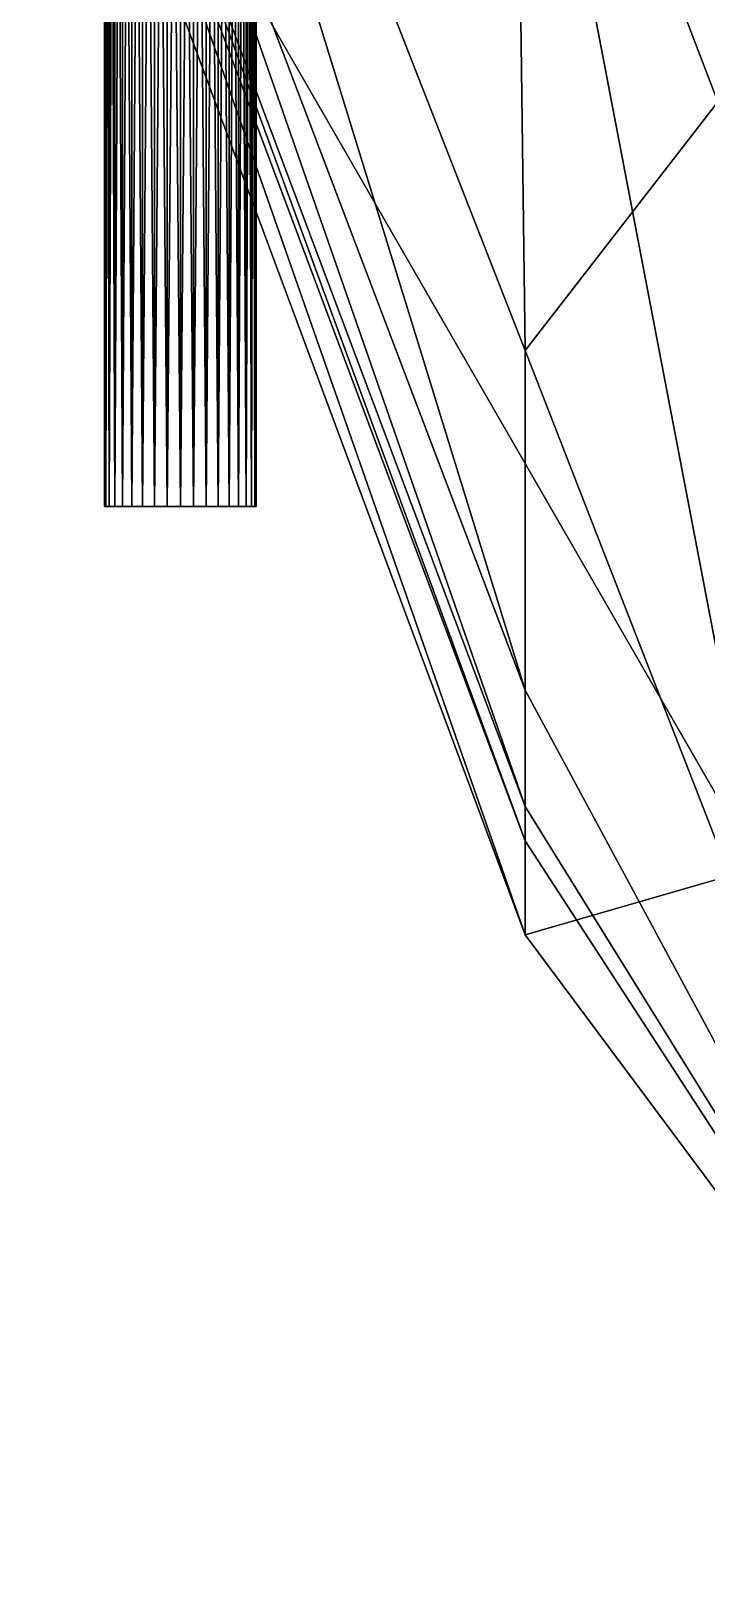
# Model space of a CAD drawing. Header units: metres. Extents: x -2.96 to 2.96, y -4.72 to 1.39.
# Drawn here: x -0.641 to -0.195, y -4.725 to -3.706 of the extents above; entities that cross this region are included whole.
import ezdxf

# ---------------------------------------------------------------- set-up
doc = ezdxf.new("R2010")
doc.units = ezdxf.units.M

msp = doc.modelspace()

# ---------------------------------------------------------------- linework, layer by layer
at = {"layer": 'Gun 2'}
for points in [[(-0.592, -4.02, -0.296), (-0.5912, -3.02, -0.2873), (-0.5912, -4.02, -0.2873)], [(-0.592, -4.02, -0.296), (-0.592, -3.02, -0.296), (-0.5912, -3.02, -0.2873)], [(-0.5912, -4.02, -0.3047), (-0.592, -3.02, -0.296), (-0.592, -4.02, -0.296)], [(-0.5912, -4.02, -0.3047), (-0.5912, -3.02, -0.3047), (-0.592, -3.02, -0.296)], [(-0.5912, -4.02, -0.2873), (-0.589, -3.02, -0.2789), (-0.589, -4.02, -0.2789)], [(-0.5912, -4.02, -0.2873), (-0.5912, -3.02, -0.2873), (-0.589, -3.02, -0.2789)], [(-0.589, -4.02, -0.3131), (-0.5912, -3.02, -0.3047), (-0.5912, -4.02, -0.3047)], [(-0.589, -4.02, -0.3131), (-0.589, -3.02, -0.3131), (-0.5912, -3.02, -0.3047)], [(-0.589, -4.02, -0.2789), (-0.5853, -3.02, -0.271), (-0.5853, -4.02, -0.271)], [(-0.589, -4.02, -0.2789), (-0.589, -3.02, -0.2789), (-0.5853, -3.02, -0.271)], [(-0.5853, -4.02, -0.321), (-0.589, -3.02, -0.3131), (-0.589, -4.02, -0.3131)], [(-0.5853, -4.02, -0.321), (-0.5853, -3.02, -0.321), (-0.589, -3.02, -0.3131)], [(-0.5853, -4.02, -0.271), (-0.5803, -3.02, -0.2639), (-0.5803, -4.02, -0.2639)], [(-0.5853, -4.02, -0.271), (-0.5853, -3.02, -0.271), (-0.5803, -3.02, -0.2639)], [(-0.5803, -4.02, -0.3281), (-0.5853, -3.02, -0.321), (-0.5853, -4.02, -0.321)], [(-0.5803, -4.02, -0.3281), (-0.5803, -3.02, -0.3281), (-0.5853, -3.02, -0.321)], [(-0.5803, -4.02, -0.2639), (-0.5741, -3.02, -0.2577), (-0.5741, -4.02, -0.2577)], [(-0.5803, -4.02, -0.2639), (-0.5803, -3.02, -0.2639), (-0.5741, -3.02, -0.2577)], [(-0.5741, -4.02, -0.3343), (-0.5803, -3.02, -0.3281), (-0.5803, -4.02, -0.3281)], [(-0.5741, -4.02, -0.3343), (-0.5741, -3.02, -0.3343), (-0.5803, -3.02, -0.3281)], [(-0.5741, -4.02, -0.2577), (-0.567, -3.02, -0.2527), (-0.567, -4.02, -0.2527)], [(-0.5741, -4.02, -0.2577), (-0.5741, -3.02, -0.2577), (-0.567, -3.02, -0.2527)], [(-0.567, -4.02, -0.3393), (-0.5741, -3.02, -0.3343), (-0.5741, -4.02, -0.3343)], [(-0.567, -4.02, -0.3393), (-0.567, -3.02, -0.3393), (-0.5741, -3.02, -0.3343)], [(-0.567, -4.02, -0.2527), (-0.5591, -3.02, -0.249), (-0.5591, -4.02, -0.249)], [(-0.567, -4.02, -0.2527), (-0.567, -3.02, -0.2527), (-0.5591, -3.02, -0.249)], [(-0.5591, -4.02, -0.343), (-0.567, -3.02, -0.3393), (-0.567, -4.02, -0.3393)], [(-0.5591, -4.02, -0.343), (-0.5591, -3.02, -0.343), (-0.567, -3.02, -0.3393)], [(-0.5591, -4.02, -0.249), (-0.5507, -3.02, -0.2468), (-0.5507, -4.02, -0.2468)], [(-0.5591, -4.02, -0.249), (-0.5591, -3.02, -0.249), (-0.5507, -3.02, -0.2468)], [(-0.5507, -4.02, -0.3452), (-0.5591, -3.02, -0.343), (-0.5591, -4.02, -0.343)], [(-0.5507, -4.02, -0.3452), (-0.5507, -3.02, -0.3452), (-0.5591, -3.02, -0.343)], [(-0.5507, -4.02, -0.2468), (-0.542, -3.02, -0.246), (-0.542, -4.02, -0.246)], [(-0.5507, -4.02, -0.2468), (-0.5507, -3.02, -0.2468), (-0.542, -3.02, -0.246)], [(-0.542, -4.02, -0.346), (-0.5507, -3.02, -0.3452), (-0.5507, -4.02, -0.3452)], [(-0.542, -4.02, -0.346), (-0.542, -3.02, -0.346), (-0.5507, -3.02, -0.3452)], [(-0.5333, -4.02, -0.3452), (-0.542, -3.02, -0.346), (-0.542, -4.02, -0.346)], [(-0.5333, -4.02, -0.3452), (-0.5333, -3.02, -0.3452), (-0.542, -3.02, -0.346)], [(-0.542, -4.02, -0.246), (-0.5333, -3.02, -0.2468), (-0.5333, -4.02, -0.2468)], [(-0.542, -4.02, -0.246), (-0.542, -3.02, -0.246), (-0.5333, -3.02, -0.2468)], [(-0.5249, -4.02, -0.343), (-0.5333, -3.02, -0.3452), (-0.5333, -4.02, -0.3452)], [(-0.5249, -4.02, -0.343), (-0.5249, -3.02, -0.343), (-0.5333, -3.02, -0.3452)], [(-0.5333, -4.02, -0.2468), (-0.5249, -3.02, -0.249), (-0.5249, -4.02, -0.249)], [(-0.5333, -4.02, -0.2468), (-0.5333, -3.02, -0.2468), (-0.5249, -3.02, -0.249)], [(-0.517, -4.02, -0.3393), (-0.5249, -3.02, -0.343), (-0.5249, -4.02, -0.343)], [(-0.517, -4.02, -0.3393), (-0.517, -3.02, -0.3393), (-0.5249, -3.02, -0.343)], [(-0.5249, -4.02, -0.249), (-0.517, -3.02, -0.2527), (-0.517, -4.02, -0.2527)], [(-0.5249, -4.02, -0.249), (-0.5249, -3.02, -0.249), (-0.517, -3.02, -0.2527)], [(-0.5099, -4.02, -0.3343), (-0.517, -3.02, -0.3393), (-0.517, -4.02, -0.3393)], [(-0.5099, -4.02, -0.3343), (-0.5099, -3.02, -0.3343), (-0.517, -3.02, -0.3393)], [(-0.517, -4.02, -0.2527), (-0.5099, -3.02, -0.2577), (-0.5099, -4.02, -0.2577)], [(-0.517, -4.02, -0.2527), (-0.517, -3.02, -0.2527), (-0.5099, -3.02, -0.2577)], [(-0.5037, -4.02, -0.3281), (-0.5099, -3.02, -0.3343), (-0.5099, -4.02, -0.3343)], [(-0.5037, -4.02, -0.3281), (-0.5037, -3.02, -0.3281), (-0.5099, -3.02, -0.3343)], [(-0.5099, -4.02, -0.2577), (-0.5037, -3.02, -0.2639), (-0.5037, -4.02, -0.2639)], [(-0.5099, -4.02, -0.2577), (-0.5099, -3.02, -0.2577), (-0.5037, -3.02, -0.2639)], [(-0.4987, -4.02, -0.321), (-0.5037, -3.02, -0.3281), (-0.5037, -4.02, -0.3281)], [(-0.4987, -4.02, -0.321), (-0.4987, -3.02, -0.321), (-0.5037, -3.02, -0.3281)], [(-0.5037, -4.02, -0.2639), (-0.4987, -3.02, -0.271), (-0.4987, -4.02, -0.271)], [(-0.5037, -4.02, -0.2639), (-0.5037, -3.02, -0.2639), (-0.4987, -3.02, -0.271)], [(-0.495, -4.02, -0.3131), (-0.4987, -3.02, -0.321), (-0.4987, -4.02, -0.321)], [(-0.495, -4.02, -0.3131), (-0.495, -3.02, -0.3131), (-0.4987, -3.02, -0.321)], [(-0.4987, -4.02, -0.271), (-0.495, -3.02, -0.2789), (-0.495, -4.02, -0.2789)], [(-0.4987, -4.02, -0.271), (-0.4987, -3.02, -0.271), (-0.495, -3.02, -0.2789)], [(-0.4928, -4.02, -0.3047), (-0.495, -3.02, -0.3131), (-0.495, -4.02, -0.3131)], [(-0.4928, -4.02, -0.3047), (-0.4928, -3.02, -0.3047), (-0.495, -3.02, -0.3131)], [(-0.495, -4.02, -0.2789), (-0.4928, -3.02, -0.2873), (-0.4928, -4.02, -0.2873)], [(-0.495, -4.02, -0.2789), (-0.495, -3.02, -0.2789), (-0.4928, -3.02, -0.2873)], [(-0.492, -4.02, -0.296), (-0.4928, -3.02, -0.3047), (-0.4928, -4.02, -0.3047)], [(-0.492, -4.02, -0.296), (-0.492, -3.02, -0.296), (-0.4928, -3.02, -0.3047)], [(-0.4928, -4.02, -0.2873), (-0.492, -3.02, -0.296), (-0.492, -4.02, -0.296)], [(-0.4928, -4.02, -0.2873), (-0.4928, -3.02, -0.2873), (-0.492, -3.02, -0.296)], [(-0.542, -4.02, -0.296), (-0.592, -4.02, -0.296), (-0.5912, -4.02, -0.2873)], [(-0.592, -4.02, -0.296), (-0.5912, -4.02, -0.2873), (-0.5912, -4.02, -0.2873)], [(-0.592, -4.02, -0.296), (-0.592, -4.02, -0.296), (-0.5912, -4.02, -0.2873)], [(-0.542, -4.02, -0.296), (-0.592, -4.02, -0.296), (-0.542, -4.02, -0.296)], [(-0.542, -4.02, -0.296), (-0.5912, -4.02, -0.3047), (-0.592, -4.02, -0.296)], [(-0.5912, -4.02, -0.3047), (-0.592, -4.02, -0.296), (-0.592, -4.02, -0.296)], [(-0.5912, -4.02, -0.3047), (-0.5912, -4.02, -0.3047), (-0.592, -4.02, -0.296)], [(-0.542, -4.02, -0.296), (-0.5912, -4.02, -0.2873), (-0.589, -4.02, -0.2789)], [(-0.5912, -4.02, -0.2873), (-0.589, -4.02, -0.2789), (-0.589, -4.02, -0.2789)], [(-0.5912, -4.02, -0.2873), (-0.5912, -4.02, -0.2873), (-0.589, -4.02, -0.2789)], [(-0.542, -4.02, -0.296), (-0.5912, -4.02, -0.2873), (-0.542, -4.02, -0.296)], [(-0.542, -4.02, -0.296), (-0.5912, -4.02, -0.3047), (-0.542, -4.02, -0.296)], [(-0.542, -4.02, -0.296), (-0.589, -4.02, -0.3131), (-0.5912, -4.02, -0.3047)], [(-0.589, -4.02, -0.3131), (-0.5912, -4.02, -0.3047), (-0.5912, -4.02, -0.3047)], [(-0.589, -4.02, -0.3131), (-0.589, -4.02, -0.3131), (-0.5912, -4.02, -0.3047)], [(-0.542, -4.02, -0.296), (-0.589, -4.02, -0.2789), (-0.5853, -4.02, -0.271)], [(-0.589, -4.02, -0.2789), (-0.5853, -4.02, -0.271), (-0.5853, -4.02, -0.271)], [(-0.589, -4.02, -0.2789), (-0.589, -4.02, -0.2789), (-0.5853, -4.02, -0.271)], [(-0.542, -4.02, -0.296), (-0.589, -4.02, -0.2789), (-0.542, -4.02, -0.296)], [(-0.542, -4.02, -0.296), (-0.589, -4.02, -0.3131), (-0.542, -4.02, -0.296)], [(-0.542, -4.02, -0.296), (-0.5853, -4.02, -0.321), (-0.589, -4.02, -0.3131)], [(-0.5853, -4.02, -0.321), (-0.589, -4.02, -0.3131), (-0.589, -4.02, -0.3131)], [(-0.5853, -4.02, -0.321), (-0.5853, -4.02, -0.321), (-0.589, -4.02, -0.3131)], [(-0.542, -4.02, -0.296), (-0.5853, -4.02, -0.271), (-0.5803, -4.02, -0.2639)], [(-0.5853, -4.02, -0.271), (-0.5803, -4.02, -0.2639), (-0.5803, -4.02, -0.2639)], [(-0.5853, -4.02, -0.271), (-0.5853, -4.02, -0.271), (-0.5803, -4.02, -0.2639)], [(-0.542, -4.02, -0.296), (-0.5853, -4.02, -0.271), (-0.542, -4.02, -0.296)], [(-0.542, -4.02, -0.296), (-0.5853, -4.02, -0.321), (-0.542, -4.02, -0.296)], [(-0.542, -4.02, -0.296), (-0.5803, -4.02, -0.3281), (-0.5853, -4.02, -0.321)], [(-0.5803, -4.02, -0.3281), (-0.5853, -4.02, -0.321), (-0.5853, -4.02, -0.321)], [(-0.5803, -4.02, -0.3281), (-0.5803, -4.02, -0.3281), (-0.5853, -4.02, -0.321)], [(-0.542, -4.02, -0.296), (-0.5803, -4.02, -0.2639), (-0.5741, -4.02, -0.2577)], [(-0.5803, -4.02, -0.2639), (-0.5741, -4.02, -0.2577), (-0.5741, -4.02, -0.2577)], [(-0.5803, -4.02, -0.2639), (-0.5803, -4.02, -0.2639), (-0.5741, -4.02, -0.2577)], [(-0.542, -4.02, -0.296), (-0.5803, -4.02, -0.2639), (-0.542, -4.02, -0.296)], [(-0.542, -4.02, -0.296), (-0.5803, -4.02, -0.3281), (-0.542, -4.02, -0.296)], [(-0.542, -4.02, -0.296), (-0.5741, -4.02, -0.3343), (-0.5803, -4.02, -0.3281)], [(-0.5741, -4.02, -0.3343), (-0.5803, -4.02, -0.3281), (-0.5803, -4.02, -0.3281)], [(-0.5741, -4.02, -0.3343), (-0.5741, -4.02, -0.3343), (-0.5803, -4.02, -0.3281)], [(-0.542, -4.02, -0.296), (-0.5741, -4.02, -0.2577), (-0.567, -4.02, -0.2527)], [(-0.5741, -4.02, -0.2577), (-0.567, -4.02, -0.2527), (-0.567, -4.02, -0.2527)], [(-0.5741, -4.02, -0.2577), (-0.5741, -4.02, -0.2577), (-0.567, -4.02, -0.2527)], [(-0.542, -4.02, -0.296), (-0.5741, -4.02, -0.2577), (-0.542, -4.02, -0.296)], [(-0.542, -4.02, -0.296), (-0.5741, -4.02, -0.3343), (-0.542, -4.02, -0.296)], [(-0.542, -4.02, -0.296), (-0.567, -4.02, -0.3393), (-0.5741, -4.02, -0.3343)], [(-0.567, -4.02, -0.3393), (-0.5741, -4.02, -0.3343), (-0.5741, -4.02, -0.3343)], [(-0.567, -4.02, -0.3393), (-0.567, -4.02, -0.3393), (-0.5741, -4.02, -0.3343)], [(-0.542, -4.02, -0.296), (-0.567, -4.02, -0.2527), (-0.5591, -4.02, -0.249)], [(-0.567, -4.02, -0.2527), (-0.5591, -4.02, -0.249), (-0.5591, -4.02, -0.249)], [(-0.567, -4.02, -0.2527), (-0.567, -4.02, -0.2527), (-0.5591, -4.02, -0.249)], [(-0.542, -4.02, -0.296), (-0.567, -4.02, -0.2527), (-0.542, -4.02, -0.296)], [(-0.542, -4.02, -0.296), (-0.567, -4.02, -0.3393), (-0.542, -4.02, -0.296)], [(-0.542, -4.02, -0.296), (-0.5591, -4.02, -0.343), (-0.567, -4.02, -0.3393)], [(-0.5591, -4.02, -0.343), (-0.567, -4.02, -0.3393), (-0.567, -4.02, -0.3393)], [(-0.5591, -4.02, -0.343), (-0.5591, -4.02, -0.343), (-0.567, -4.02, -0.3393)], [(-0.542, -4.02, -0.296), (-0.5591, -4.02, -0.249), (-0.5507, -4.02, -0.2468)], [(-0.5591, -4.02, -0.249), (-0.5507, -4.02, -0.2468), (-0.5507, -4.02, -0.2468)], [(-0.5591, -4.02, -0.249), (-0.5591, -4.02, -0.249), (-0.5507, -4.02, -0.2468)], [(-0.542, -4.02, -0.296), (-0.5591, -4.02, -0.249), (-0.542, -4.02, -0.296)], [(-0.542, -4.02, -0.296), (-0.5591, -4.02, -0.343), (-0.542, -4.02, -0.296)], [(-0.542, -4.02, -0.296), (-0.5507, -4.02, -0.3452), (-0.5591, -4.02, -0.343)], [(-0.5507, -4.02, -0.3452), (-0.5591, -4.02, -0.343), (-0.5591, -4.02, -0.343)], [(-0.5507, -4.02, -0.3452), (-0.5507, -4.02, -0.3452), (-0.5591, -4.02, -0.343)], [(-0.542, -4.02, -0.296), (-0.5507, -4.02, -0.2468), (-0.542, -4.02, -0.246)], [(-0.5507, -4.02, -0.2468), (-0.542, -4.02, -0.246), (-0.542, -4.02, -0.246)], [(-0.5507, -4.02, -0.2468), (-0.5507, -4.02, -0.2468), (-0.542, -4.02, -0.246)], [(-0.542, -4.02, -0.296), (-0.5507, -4.02, -0.2468), (-0.542, -4.02, -0.296)], [(-0.542, -4.02, -0.296), (-0.5507, -4.02, -0.3452), (-0.542, -4.02, -0.296)], [(-0.542, -4.02, -0.296), (-0.542, -4.02, -0.346), (-0.5507, -4.02, -0.3452)], [(-0.542, -4.02, -0.346), (-0.5507, -4.02, -0.3452), (-0.5507, -4.02, -0.3452)], [(-0.542, -4.02, -0.346), (-0.542, -4.02, -0.346), (-0.5507, -4.02, -0.3452)], [(-0.542, -4.02, -0.296), (-0.542, -4.02, -0.246), (-0.542, -4.02, -0.296)], [(-0.542, -4.02, -0.296), (-0.542, -4.02, -0.346), (-0.542, -4.02, -0.296)], [(-0.542, -4.02, -0.296), (-0.5333, -4.02, -0.3452), (-0.542, -4.02, -0.346)], [(-0.5333, -4.02, -0.3452), (-0.542, -4.02, -0.346), (-0.542, -4.02, -0.346)], [(-0.5333, -4.02, -0.3452), (-0.5333, -4.02, -0.3452), (-0.542, -4.02, -0.346)], [(-0.542, -4.02, -0.296), (-0.5333, -4.02, -0.3452), (-0.542, -4.02, -0.296)], [(-0.542, -4.02, -0.296), (-0.5249, -4.02, -0.343), (-0.5333, -4.02, -0.3452)], [(-0.542, -4.02, -0.296), (-0.5249, -4.02, -0.343), (-0.542, -4.02, -0.296)], [(-0.542, -4.02, -0.296), (-0.517, -4.02, -0.3393), (-0.5249, -4.02, -0.343)], [(-0.542, -4.02, -0.296), (-0.517, -4.02, -0.3393), (-0.542, -4.02, -0.296)], [(-0.542, -4.02, -0.296), (-0.5099, -4.02, -0.3343), (-0.517, -4.02, -0.3393)], [(-0.542, -4.02, -0.296), (-0.5099, -4.02, -0.3343), (-0.542, -4.02, -0.296)], [(-0.542, -4.02, -0.296), (-0.5037, -4.02, -0.3281), (-0.5099, -4.02, -0.3343)], [(-0.542, -4.02, -0.296), (-0.5037, -4.02, -0.3281), (-0.542, -4.02, -0.296)], [(-0.542, -4.02, -0.296), (-0.4987, -4.02, -0.321), (-0.5037, -4.02, -0.3281)], [(-0.542, -4.02, -0.296), (-0.4987, -4.02, -0.321), (-0.542, -4.02, -0.296)], [(-0.542, -4.02, -0.296), (-0.495, -4.02, -0.3131), (-0.4987, -4.02, -0.321)], [(-0.542, -4.02, -0.296), (-0.495, -4.02, -0.3131), (-0.542, -4.02, -0.296)], [(-0.542, -4.02, -0.296), (-0.4928, -4.02, -0.3047), (-0.495, -4.02, -0.3131)], [(-0.542, -4.02, -0.296), (-0.4928, -4.02, -0.3047), (-0.542, -4.02, -0.296)], [(-0.542, -4.02, -0.296), (-0.492, -4.02, -0.296), (-0.4928, -4.02, -0.3047)], [(-0.542, -4.02, -0.296), (-0.492, -4.02, -0.296), (-0.542, -4.02, -0.296)], [(-0.542, -4.02, -0.296), (-0.4928, -4.02, -0.2873), (-0.492, -4.02, -0.296)], [(-0.542, -4.02, -0.296), (-0.4928, -4.02, -0.2873), (-0.542, -4.02, -0.296)], [(-0.542, -4.02, -0.296), (-0.495, -4.02, -0.2789), (-0.4928, -4.02, -0.2873)], [(-0.542, -4.02, -0.296), (-0.495, -4.02, -0.2789), (-0.542, -4.02, -0.296)], [(-0.542, -4.02, -0.296), (-0.4987, -4.02, -0.271), (-0.495, -4.02, -0.2789)], [(-0.542, -4.02, -0.296), (-0.4987, -4.02, -0.271), (-0.542, -4.02, -0.296)], [(-0.542, -4.02, -0.296), (-0.5037, -4.02, -0.2639), (-0.4987, -4.02, -0.271)], [(-0.542, -4.02, -0.296), (-0.5037, -4.02, -0.2639), (-0.542, -4.02, -0.296)], [(-0.542, -4.02, -0.296), (-0.5099, -4.02, -0.2577), (-0.5037, -4.02, -0.2639)], [(-0.542, -4.02, -0.296), (-0.5099, -4.02, -0.2577), (-0.542, -4.02, -0.296)], [(-0.542, -4.02, -0.296), (-0.517, -4.02, -0.2527), (-0.5099, -4.02, -0.2577)], [(-0.542, -4.02, -0.296), (-0.517, -4.02, -0.2527), (-0.542, -4.02, -0.296)], [(-0.542, -4.02, -0.296), (-0.5249, -4.02, -0.249), (-0.517, -4.02, -0.2527)], [(-0.542, -4.02, -0.296), (-0.5249, -4.02, -0.249), (-0.542, -4.02, -0.296)], [(-0.542, -4.02, -0.296), (-0.5333, -4.02, -0.2468), (-0.5249, -4.02, -0.249)], [(-0.542, -4.02, -0.296), (-0.5333, -4.02, -0.2468), (-0.542, -4.02, -0.296)], [(-0.542, -4.02, -0.296), (-0.542, -4.02, -0.246), (-0.5333, -4.02, -0.2468)], [(-0.542, -4.02, -0.246), (-0.5333, -4.02, -0.2468), (-0.5333, -4.02, -0.2468)], [(-0.542, -4.02, -0.246), (-0.542, -4.02, -0.246), (-0.5333, -4.02, -0.2468)], [(-0.5249, -4.02, -0.343), (-0.5333, -4.02, -0.3452), (-0.5333, -4.02, -0.3452)], [(-0.5249, -4.02, -0.343), (-0.5249, -4.02, -0.343), (-0.5333, -4.02, -0.3452)], [(-0.5333, -4.02, -0.2468), (-0.5249, -4.02, -0.249), (-0.5249, -4.02, -0.249)], [(-0.5333, -4.02, -0.2468), (-0.5333, -4.02, -0.2468), (-0.5249, -4.02, -0.249)], [(-0.517, -4.02, -0.3393), (-0.5249, -4.02, -0.343), (-0.5249, -4.02, -0.343)], [(-0.517, -4.02, -0.3393), (-0.517, -4.02, -0.3393), (-0.5249, -4.02, -0.343)], [(-0.5249, -4.02, -0.249), (-0.517, -4.02, -0.2527), (-0.517, -4.02, -0.2527)], [(-0.5249, -4.02, -0.249), (-0.5249, -4.02, -0.249), (-0.517, -4.02, -0.2527)], [(-0.5099, -4.02, -0.3343), (-0.517, -4.02, -0.3393), (-0.517, -4.02, -0.3393)], [(-0.5099, -4.02, -0.3343), (-0.5099, -4.02, -0.3343), (-0.517, -4.02, -0.3393)], [(-0.517, -4.02, -0.2527), (-0.5099, -4.02, -0.2577), (-0.5099, -4.02, -0.2577)], [(-0.517, -4.02, -0.2527), (-0.517, -4.02, -0.2527), (-0.5099, -4.02, -0.2577)], [(-0.5037, -4.02, -0.3281), (-0.5099, -4.02, -0.3343), (-0.5099, -4.02, -0.3343)], [(-0.5037, -4.02, -0.3281), (-0.5037, -4.02, -0.3281), (-0.5099, -4.02, -0.3343)], [(-0.5099, -4.02, -0.2577), (-0.5037, -4.02, -0.2639), (-0.5037, -4.02, -0.2639)], [(-0.5099, -4.02, -0.2577), (-0.5099, -4.02, -0.2577), (-0.5037, -4.02, -0.2639)], [(-0.4987, -4.02, -0.321), (-0.5037, -4.02, -0.3281), (-0.5037, -4.02, -0.3281)], [(-0.4987, -4.02, -0.321), (-0.4987, -4.02, -0.321), (-0.5037, -4.02, -0.3281)], [(-0.5037, -4.02, -0.2639), (-0.4987, -4.02, -0.271), (-0.4987, -4.02, -0.271)], [(-0.5037, -4.02, -0.2639), (-0.5037, -4.02, -0.2639), (-0.4987, -4.02, -0.271)], [(-0.495, -4.02, -0.3131), (-0.4987, -4.02, -0.321), (-0.4987, -4.02, -0.321)], [(-0.495, -4.02, -0.3131), (-0.495, -4.02, -0.3131), (-0.4987, -4.02, -0.321)], [(-0.4987, -4.02, -0.271), (-0.495, -4.02, -0.2789), (-0.495, -4.02, -0.2789)], [(-0.4987, -4.02, -0.271), (-0.4987, -4.02, -0.271), (-0.495, -4.02, -0.2789)], [(-0.4928, -4.02, -0.3047), (-0.495, -4.02, -0.3131), (-0.495, -4.02, -0.3131)], [(-0.4928, -4.02, -0.3047), (-0.4928, -4.02, -0.3047), (-0.495, -4.02, -0.3131)], [(-0.495, -4.02, -0.2789), (-0.4928, -4.02, -0.2873), (-0.4928, -4.02, -0.2873)], [(-0.495, -4.02, -0.2789), (-0.495, -4.02, -0.2789), (-0.4928, -4.02, -0.2873)], [(-0.492, -4.02, -0.296), (-0.4928, -4.02, -0.3047), (-0.4928, -4.02, -0.3047)], [(-0.492, -4.02, -0.296), (-0.492, -4.02, -0.296), (-0.4928, -4.02, -0.3047)], [(-0.4928, -4.02, -0.2873), (-0.492, -4.02, -0.296), (-0.492, -4.02, -0.296)], [(-0.4928, -4.02, -0.2873), (-0.4928, -4.02, -0.2873), (-0.492, -4.02, -0.296)]]:
    msp.add_3dface(points, dxfattribs=at)
at = {"layer": 'Nose'}
for points in [[(-0.1609, -3.7187, 0.189), (-0.3278, -2.9069, 0.3565), (0, -2.8481, 0.4014)], [(-0.3145, -3.9171, 0.1059), (-0.6406, -3.0833, 0.2217), (-0.3278, -2.9069, 0.3565)], [(-0.3145, -3.9171, 0.1059), (-0.3278, -2.9069, 0.3565), (-0.1609, -3.7187, 0.189)], [(-0.3145, -4.1411, 0.0097), (-0.6406, -3.0833, 0.2217), (-0.3145, -3.9171, 0.1059)], [(-0.3145, -4.1411, 0.0097), (-0.6406, -3.2824, 0.0617), (-0.6406, -3.0833, 0.2217)], [(-0.3145, -4.2179, -0.0269), (-0.6406, -3.2824, 0.0617), (-0.3145, -4.1411, 0.0097)], [(-0.3145, -4.2179, -0.0269), (-0.6406, -3.3506, -0.0047), (-0.6406, -3.2824, 0.0617)], [(-0.3145, -4.2406, -0.048), (-0.6406, -3.3506, -0.0047), (-0.3145, -4.2179, -0.0269)], [(-0.3145, -4.2406, -0.048), (-0.6406, -3.3708, -0.0573), (-0.6406, -3.3506, -0.0047)], [(-0.3145, -4.3026, -0.098), (-0.6406, -3.3708, -0.0573), (-0.3145, -4.2406, -0.048)], [(-0.3145, -4.3026, -0.098), (-0.6406, -3.426, -0.1762), (-0.6406, -3.3708, -0.0573)], [(0, -4.2432, -0.1161), (0, -3.3731, -0.2736), (-0.3278, -3.3863, -0.2493)], [(-0.1609, -4.2581, -0.1116), (-0.3278, -3.3863, -0.2493), (-0.6406, -3.426, -0.1762)], [(0, -4.2432, -0.1161), (-0.3278, -3.3863, -0.2493), (-0.1609, -4.2581, -0.1116)], [(-0.1609, -4.2581, -0.1116), (-0.6406, -3.426, -0.1762), (-0.3145, -4.3026, -0.098)], [(0, -4.725, -0.08), (-0.3145, -3.9171, 0.1059), (-0.1609, -3.7187, 0.189)], [(0, -4.725, -0.08), (-0.3145, -3.9171, 0.1059), (0, -4.725, -0.08)], [(0, -4.725, -0.08), (-0.3145, -4.1411, 0.0097), (-0.3145, -3.9171, 0.1059)], [(0, -4.725, -0.08), (-0.3145, -4.1411, 0.0097), (0, -4.725, -0.08)], [(0, -4.725, -0.08), (-0.3145, -4.2179, -0.0269), (-0.3145, -4.1411, 0.0097)], [(0, -4.725, -0.08), (-0.3145, -4.2179, -0.0269), (0, -4.725, -0.08)], [(0, -4.725, -0.08), (-0.3145, -4.2406, -0.048), (-0.3145, -4.2179, -0.0269)], [(0, -4.725, -0.08), (-0.3145, -4.2406, -0.048), (0, -4.725, -0.08)], [(0, -4.725, -0.08), (-0.3145, -4.3026, -0.098), (-0.3145, -4.2406, -0.048)], [(0, -4.725, -0.08), (-0.1609, -4.2581, -0.1116), (-0.3145, -4.3026, -0.098)], [(0, -4.725, -0.08), (-0.3145, -4.3026, -0.098), (0, -4.725, -0.08)]]:
    msp.add_3dface(points, dxfattribs=at)

doc.saveas('drawing.dxf')
